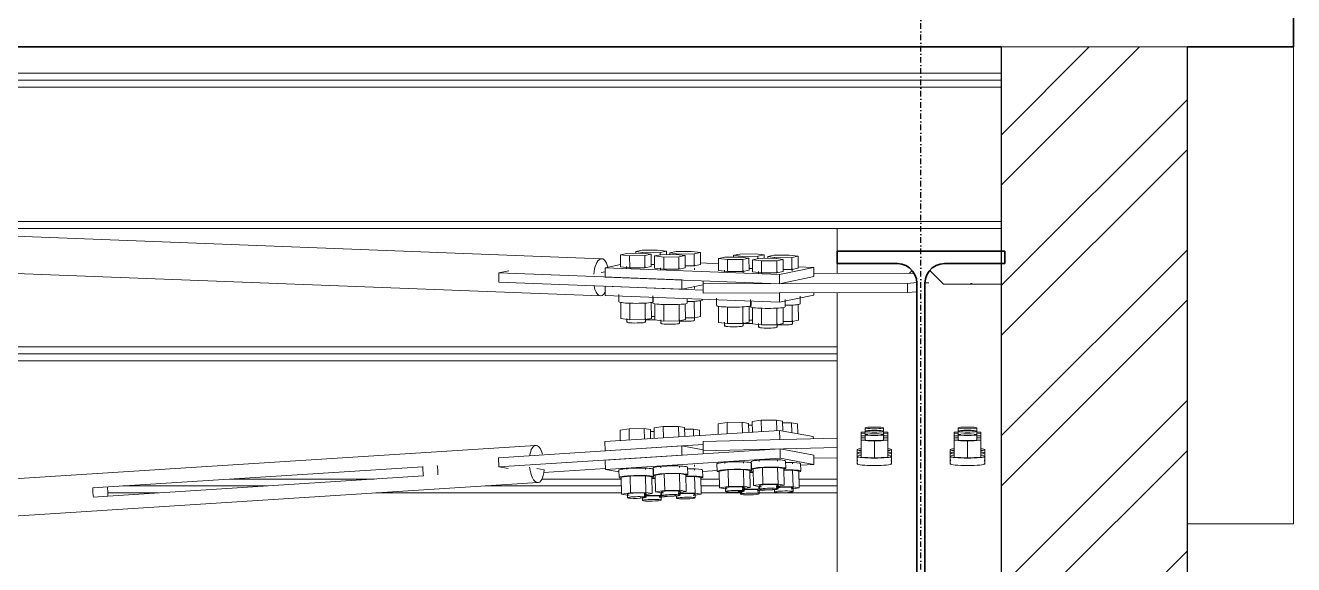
# Model space of a CAD drawing. Header units: millimetres. Extents: x 180139 to 245212, y -4005 to 9345.
# Drawn here: x 238480 to 239841, y 4991 to 5571 of the extents above; entities that cross this region are included whole.
import ezdxf

# ---------------------------------------------------------------- set-up
doc = ezdxf.new("R2010")
doc.units = ezdxf.units.MM
doc.linetypes.add('1_Čerchovaná 6_0mm', pattern=[12, 6, -3, 0, -3])
for name, color, linetype, lineweight in [('A-ROOF', 7, 'Continuous', 9), ('A-ROOF-1', 7, 'Continuous', 35), ('A-WALL', 7, 'Continuous', 9), ('A-WALL-1', 7, 'Continuous', 25), ('S-BEAM', 7, 'Continuous', 9), ('S-BEAM-1', 7, 'Continuous', 35), ('S-FSTN', 7, 'Continuous', 9)]:
    doc.layers.add(name, color=color, linetype=linetype, lineweight=lineweight)
doc.layers.add('A-WALL-PATT-2', color=9, linetype='Continuous', lineweight=9, true_color=0x808080)
doc.layers.add('S-GRID-1', color=9, linetype='1_Čerchovaná 6_0mm', lineweight=25, true_color=0x808080)

# ---------------------------------------------------------------- blocks, each defined once
blk = doc.blocks.new('IPE - 388049-B')
at = {"layer": 'S-BEAM'}
for p, q in [((-125790.4, 5352.3), (-125790.4, 5328.1)), ((-125790.4, 5283.2), (-125790.4, 4940))]:
    blk.add_line(p, q, dxfattribs=at)
at = {"layer": 'S-BEAM-1'}
for p, q in [((-125610.4, 5328.1), (-125790.4, 5328.1)), ((-125790.4, 5328.1), (-125790.4, 5314.6)), ((-125610.4, 5314.6), (-125610.4, 5328.1)), ((-125790.4, 5314.6), (-125725.7, 5314.6)), ((-125675.1, 5314.6), (-125610.4, 5314.6)), ((-125704.7, 5293.5), (-125704.7, 4961.1)), ((-125696.1, 4961.1), (-125696.1, 5293.5)), ((-125725.7, 4940), (-125790.4, 4940)), ((-125790.4, 4940), (-125790.4, 4926.5)), ((-125610.4, 4940), (-125675.1, 4940)), ((-125610.4, 4926.5), (-125610.4, 4940)), ((-125790.4, 4926.5), (-125610.4, 4926.5))]:
    blk.add_line(p, q, dxfattribs=at)
at = {"layer": 'S-BEAM-1', "flags": 128}
for points in [[(-125725.7, 5314.6), (-125721, 5314), (-125716.6, 5312.5), (-125712.6, 5310), (-125709.3, 5306.6), (-125706.8, 5302.6), (-125705.2, 5298.2), (-125704.7, 5293.5)], [(-125696.1, 5293.5), (-125695.6, 5298.2), (-125694, 5302.6), (-125691.5, 5306.6), (-125688.2, 5310), (-125684.2, 5312.5), (-125679.8, 5314), (-125675.1, 5314.6)], [(-125704.7, 4961.1), (-125705.2, 4956.4), (-125706.8, 4951.9), (-125709.3, 4947.9), (-125712.6, 4944.6), (-125716.6, 4942.1), (-125721, 4940.5), (-125725.7, 4940)], [(-125675.1, 4940), (-125679.8, 4940.5), (-125684.2, 4942.1), (-125688.2, 4944.6), (-125691.5, 4947.9), (-125694, 4951.9), (-125695.6, 4956.4), (-125696.1, 4961.1)]]:
    blk.add_lwpolyline(points, dxfattribs=at)
blk = doc.blocks.new('Hřebenový styčník s náběhem - 388063-B')
at = {"layer": 'S-FSTN'}
for p, q in [((-125790.4, 5314.6), (-125790.4, 5304.1)), ((-125713.1, 5304), (-125709.8, 5307.2)), ((-125676.1, 5292.4), (-125690.9, 5307.2)), ((-125676.1, 5292.4), (-125614.4, 5292.4)), ((-125647.2, 5293.3), (-125645.5, 5293.3))]:
    blk.add_line(p, q, dxfattribs=at)
blk = doc.blocks.new('Dvojitý úhelník _ šikmo - 388408-B')
at = {"layer": 'S-FSTN'}
for p, q in [((-125760.1, 5133.6), (-125764.7, 5133.4)), ((-125764.7, 5133.4), (-125764.7, 5131.9)), ((-125760.4, 5138.1), (-125760.4, 5132.6)), ((-125760.4, 5134.5), (-125760.4, 5129)), ((-125740.4, 5132.6), (-125740.4, 5138.1)), ((-125740.4, 5129), (-125740.4, 5134.5)), ((-125736.1, 5133.4), (-125740, 5133.6)), ((-125736.1, 5131.9), (-125736.1, 5133.4)), ((-125660.1, 5133.6), (-125664.7, 5133.4)), ((-125664.7, 5133.4), (-125664.7, 5131.9)), ((-125660.4, 5138.1), (-125660.4, 5132.6)), ((-125660.4, 5134.5), (-125660.4, 5129)), ((-125636.1, 5133.4), (-125640.7, 5133.6)), ((-125640.4, 5132.6), (-125640.4, 5138.1)), ((-125640.4, 5129), (-125640.4, 5134.5)), ((-125636.1, 5131.9), (-125636.1, 5133.4)), ((-125764.7, 5131.9), (-125760.1, 5131.6)), ((-125764.7, 5129.7), (-125764.7, 5131.9)), ((-125760.1, 5130), (-125764.7, 5129.7)), ((-125764.7, 5129.7), (-125764.7, 5128.2)), ((-125764.7, 5128.2), (-125760.1, 5128)), ((-125764.7, 5126.1), (-125764.7, 5128.2)), ((-125760.1, 5126.3), (-125764.7, 5126.1)), ((-125764.7, 5126.1), (-125764.7, 5124.6)), ((-125764.7, 5124.6), (-125750.4, 5123.8)), ((-125764.7, 5106.6), (-125764.7, 5124.6)), ((-125760.4, 5130.8), (-125760.4, 5125.3)), ((-125750.4, 5123.8), (-125736.1, 5124.6)), ((-125750.4, 5105.9), (-125750.4, 5123.8)), ((-125740.4, 5125.3), (-125740.4, 5130.8)), ((-125740, 5131.7), (-125736.1, 5131.9)), ((-125736.1, 5129.7), (-125740, 5129.9)), ((-125740, 5128), (-125736.1, 5128.2)), ((-125736.1, 5126.1), (-125740, 5126.3)), ((-125736.1, 5129.7), (-125736.1, 5131.9)), ((-125736.1, 5128.2), (-125736.1, 5129.7)), ((-125736.1, 5126.1), (-125736.1, 5128.2)), ((-125736.1, 5124.6), (-125736.1, 5126.1)), ((-125736.1, 5106.6), (-125736.1, 5124.6)), ((-125664.7, 5131.9), (-125660.1, 5131.6)), ((-125664.7, 5129.7), (-125664.7, 5131.9)), ((-125660.1, 5130), (-125664.7, 5129.7)), ((-125664.7, 5129.7), (-125664.7, 5128.2)), ((-125664.7, 5128.2), (-125660.1, 5128)), ((-125664.7, 5126.1), (-125664.7, 5128.2)), ((-125660.1, 5126.3), (-125664.7, 5126.1)), ((-125664.7, 5126.1), (-125664.7, 5124.6)), ((-125664.7, 5124.6), (-125650.4, 5123.8)), ((-125664.7, 5106.6), (-125664.7, 5124.6)), ((-125660.4, 5130.8), (-125660.4, 5125.3)), ((-125650.4, 5123.8), (-125636.1, 5124.6)), ((-125650.4, 5105.9), (-125650.4, 5123.8)), ((-125640.7, 5131.6), (-125636.1, 5131.9)), ((-125636.1, 5129.7), (-125640.7, 5130)), ((-125640.7, 5128), (-125636.1, 5128.2)), ((-125636.1, 5126.1), (-125640.7, 5126.3)), ((-125640.4, 5125.3), (-125640.4, 5130.8)), ((-125636.1, 5129.7), (-125636.1, 5131.9)), ((-125636.1, 5128.2), (-125636.1, 5129.7)), ((-125636.1, 5126.1), (-125636.1, 5128.2)), ((-125636.1, 5124.6), (-125636.1, 5126.1)), ((-125636.1, 5106.6), (-125636.1, 5124.6)), ((-125768.9, 5114.7), (-125768.9, 5106.7)), ((-125768.9, 5111.1), (-125768.9, 5103.1)), ((-125768.9, 5107.4), (-125768.9, 5099.4)), ((-125750.4, 5105.9), (-125764.7, 5106.6)), ((-125736.1, 5106.6), (-125750.4, 5105.9)), ((-125731.9, 5106.7), (-125731.9, 5114.7)), ((-125731.9, 5103.1), (-125731.9, 5111.1)), ((-125731.9, 5099.4), (-125731.9, 5107.4)), ((-125668.9, 5114.7), (-125668.9, 5106.7)), ((-125668.9, 5111.1), (-125668.9, 5103.1)), ((-125668.9, 5107.4), (-125668.9, 5099.4)), ((-125650.4, 5105.9), (-125664.7, 5106.6)), ((-125636.1, 5106.6), (-125650.4, 5105.9)), ((-125631.9, 5106.7), (-125631.9, 5114.7)), ((-125631.9, 5103.1), (-125631.9, 5111.1)), ((-125631.9, 5099.4), (-125631.9, 5107.4))]:
    blk.add_line(p, q, dxfattribs=at)
for centre, major_axis, start_param, end_param in [((-125750.4, 5138.1), (10, 0), 0, 3.141593), ((-125750.4, 5138.1), (-10, 0), 0, 3.141593), ((-125750.4, 5134.5), (10, 0), 0, 3.141593), ((-125750.4, 5134.5), (-10, 0), 0, 3.141593), ((-125750.4, 5132.6), (-10, 0), 6.021386, 6.283185), ((-125750.4, 5132.6), (10, 0), 3.141593, 3.403392), ((-125750.4, 5132.6), (10, 0), 0, 0.261799), ((-125750.4, 5132.6), (10, 0), 6.021386, 6.283185), ((-125650.4, 5138.1), (10, 0), 0, 3.141593), ((-125650.4, 5138.1), (10, 0), 3.141593, 6.283185), ((-125650.4, 5134.5), (10, 0), 0, 3.141593), ((-125650.4, 5134.5), (-10, 0), 0, 3.141593), ((-125650.4, 5132.6), (10, 0), 2.879793, 3.141593), ((-125650.4, 5132.6), (10, 0), 3.141593, 3.403392), ((-125650.4, 5132.6), (10, 0), 0, 0.261799), ((-125650.4, 5132.6), (10, 0), 6.021386, 6.283185), ((-125750.4, 5130.8), (10, 0), 0, 3.141593), ((-125750.4, 5130.8), (10, 0), 3.141593, 6.283185), ((-125750.4, 5129), (-10, 0), 6.021386, 6.283185), ((-125750.4, 5129), (10, 0), 3.141593, 3.403392), ((-125750.4, 5125.3), (10, 0), 2.879793, 3.141593), ((-125750.4, 5125.3), (10, 0), 3.141593, 6.283185), ((-125750.4, 5129), (10, 0), 0, 0.261799), ((-125750.4, 5129), (10, 0), 6.021386, 6.283185), ((-125750.4, 5125.3), (10, 0), 0, 0.261799), ((-125650.4, 5130.8), (-10, 0), 3.141593, 6.283185), ((-125650.4, 5130.8), (10, 0), 3.141593, 6.283185), ((-125650.4, 5129), (-10, 0), 6.021386, 6.283185), ((-125650.4, 5129), (10, 0), 3.141593, 3.403392), ((-125650.4, 5125.3), (10, 0), 2.879793, 3.141593), ((-125650.4, 5125.3), (10, 0), 3.141593, 6.283185), ((-125650.4, 5129), (10, 0), 0, 0.261799), ((-125650.4, 5129), (10, 0), 6.021386, 6.283185), ((-125650.4, 5125.3), (10, 0), 0, 0.261799), ((-125750.4, 5114.7), (18.5, 0), 2.463759, 3.141593), ((-125750.4, 5114.7), (18.5, 0), 3.141593, 3.819426), ((-125750.4, 5111.1), (18.5, 0), 2.463759, 3.141593), ((-125750.4, 5111.1), (18.5, 0), 3.141593, 3.819426), ((-125750.4, 5107.4), (18.5, 0), 2.463759, 3.141593), ((-125750.4, 5107.4), (18.5, 0), 3.141593, 6.283185), ((-125750.4, 5106.7), (-18.5, 0), 6.021386, 6.283185), ((-125750.4, 5106.7), (18.5, 0), 3.141593, 3.403392), ((-125750.4, 5114.7), (18.5, 0), 0, 0.677834), ((-125750.4, 5114.7), (18.5, 0), 5.605352, 6.283185), ((-125750.4, 5111.1), (18.5, 0), 0, 0.677834), ((-125750.4, 5111.1), (18.5, 0), 5.605352, 6.283185), ((-125750.4, 5107.4), (-18.5, 0), 3.141593, 3.819426), ((-125750.4, 5106.7), (18.5, 0), 0, 0.261799), ((-125750.4, 5106.7), (18.5, 0), 6.021386, 6.283185), ((-125650.4, 5114.7), (18.5, 0), 2.463759, 3.141593), ((-125650.4, 5114.7), (18.5, 0), 3.141593, 3.819426), ((-125650.4, 5111.1), (18.5, 0), 2.463759, 3.141593), ((-125650.4, 5111.1), (-18.5, 0), 0, 0.677834), ((-125650.4, 5107.4), (18.5, 0), 2.463759, 3.141593), ((-125650.4, 5107.4), (18.5, 0), 3.141593, 6.283185), ((-125650.4, 5106.7), (18.5, 0), 2.879793, 3.141593), ((-125650.4, 5106.7), (18.5, 0), 3.141593, 3.403392), ((-125650.4, 5114.7), (18.5, 0), 0, 0.677834), ((-125650.4, 5114.7), (18.5, 0), 5.605352, 6.283185), ((-125650.4, 5111.1), (18.5, 0), 0, 0.677834), ((-125650.4, 5111.1), (18.5, 0), 5.605352, 6.283185), ((-125650.4, 5107.4), (18.5, 0), 0, 0.677834), ((-125650.4, 5106.7), (18.5, 0), 0, 0.261799), ((-125650.4, 5106.7), (18.5, 0), 6.021386, 6.283185), ((-125750.4, 5103.1), (18.5, 0), 2.879793, 3.141593), ((-125750.4, 5103.1), (18.5, 0), 3.141593, 3.403392), ((-125750.4, 5099.4), (18.5, 0), 2.879793, 3.141593), ((-125750.4, 5099.4), (18.5, 0), 3.141593, 6.283185), ((-125750.4, 5103.1), (18.5, 0), 0, 0.261799), ((-125750.4, 5103.1), (18.5, 0), 6.021386, 6.283185), ((-125750.4, 5099.4), (18.5, 0), 0, 0.261799), ((-125650.4, 5103.1), (18.5, 0), 2.879793, 3.141593), ((-125650.4, 5103.1), (18.5, 0), 3.141593, 3.403392), ((-125650.4, 5099.4), (-18.5, 0), 6.021386, 6.283185), ((-125650.4, 5099.4), (18.5, 0), 3.141593, 6.283185), ((-125650.4, 5103.1), (18.5, 0), 0, 0.261799), ((-125650.4, 5103.1), (18.5, 0), 6.021386, 6.283185), ((-125650.4, 5099.4), (18.5, 0), 0, 0.261799)]:
    blk.add_ellipse(centre, major_axis=major_axis, ratio=0.091311, start_param=start_param, end_param=end_param, dxfattribs=at)
blk = doc.blocks.new('IPE - IPE160-854151-B')
at = {"layer": 'S-BEAM'}
for p, q in [((-153179.2, 5519.2), (-125614.4, 5519.2)), ((-153179.2, 5511.7), (-125614.4, 5511.7)), ((-153179.2, 5504.3), (-125614.4, 5504.3)), ((-131702.9, 5359.7), (-125614.4, 5359.7)), ((-131702.9, 5352.3), (-125614.4, 5352.3))]:
    blk.add_line(p, q, dxfattribs=at)
blk = doc.blocks.new('IPE - IPE160-854587-B')
at = {"layer": 'S-BEAM'}
for p, q in [((-125790.4, 5217.8), (-131702.9, 5217.8)), ((-131574.8, 5225.2), (-125790.4, 5225.2)), ((-125790.4, 5210.3), (-131702.9, 5210.3))]:
    blk.add_line(p, q, dxfattribs=at)
blk = doc.blocks.new('IPE - IPE160-854613-B')
at = {"layer": 'S-BEAM'}
for p, q in [((-126442.2, 5083.1), (-126287.3, 5083.1)), ((-126107.3, 5083.1), (-126022.2, 5083.1)), ((-125936.7, 5083.1), (-125916.8, 5083.1)), ((-125831.3, 5083.1), (-125790.4, 5083.1)), ((-126519.1, 5068.3), (-126573.1, 5068.3)), ((-126402, 5075.8), (-126557.1, 5075.8)), ((-126021.8, 5068.3), (-126285.4, 5068.3)), ((-126022, 5075.8), (-126168.3, 5075.8)), ((-125916.6, 5075.8), (-125936.5, 5075.8)), ((-125892.1, 5068.3), (-125936.3, 5068.3)), ((-125790.4, 5068.3), (-125876.2, 5068.3)), ((-125790.4, 5075.8), (-125831.1, 5075.8))]:
    blk.add_line(p, q, dxfattribs=at)
blk = doc.blocks.new('Kruhové tyče - 856244-B')
at = {"layer": 'S-BEAM'}
for p, q in [((-127934, 5352.3), (-126044.5, 5279.9)), ((-126043, 5319.9), (-126889.3, 5352.3)), ((-126039.3, 5305.8), (-126043.6, 5304.9))]:
    blk.add_line(p, q, dxfattribs=at)
for start_param, end_param in [(5.295893, 7.701661), (2.091658, 3.827523)]:
    blk.add_ellipse((-126043.7, 5299.9), major_axis=(0.8, 20), ratio=0.406653, start_param=start_param, end_param=end_param, dxfattribs=at)
blk = doc.blocks.new('Kruhové tyče - 856251-B')
at = {"layer": 'S-BEAM'}
for p, q in [((-126114, 5119.2), (-131450.5, 4777.3)), ((-126234.9, 5096.4), (-126589.2, 5073.7)), ((-126112.6, 5094.3), (-126104.8, 5092.9)), ((-131447.9, 4737.4), (-126111.5, 5079.3)), ((-126234.3, 5086.5), (-126573.1, 5064.8)), ((-126588.5, 5063.7), (-126573.1, 5064.8))]:
    blk.add_line(p, q, dxfattribs=at)
for centre, start_param, end_param in [((-126112.7, 5099.3), 5.235525, 7.332768), ((-126226.9, 5092), 1.320028, 1.54524), ((-126226.9, 5092), 1.54524, 1.825388), ((-126226.9, 5092), 4.686832, 4.966397), ((-126226.9, 5092), 4.474472, 4.686832), ((-126112.7, 5099.3), 1.723516, 4.359748), ((-126581.2, 5069.3), 1.320422, 1.54524), ((-126581.2, 5069.3), 1.54524, 1.825783), ((-126581.2, 5069.3), 4.686832, 4.966267), ((-126581.2, 5069.3), 4.462015, 4.686832)]:
    blk.add_ellipse(centre, major_axis=(-1.3, 20), ratio=0.398983, start_param=start_param, end_param=end_param, dxfattribs=at)
blk = doc.blocks.new('Kruhové tyče - 856252-B')
at = {"layer": 'S-BEAM'}
for p, q in [((-127934, 5352.3), (-126044.5, 5279.9)), ((-126043, 5319.9), (-126889.3, 5352.3))]:
    blk.add_line(p, q, dxfattribs=at)
blk.add_ellipse((-126043.7, 5299.9), major_axis=(0.8, 20), ratio=0.406653, start_param=5.724487, end_param=6.283185, dxfattribs=at)
blk = doc.blocks.new('Připojení trubek s příložkami - 856306-B')
at = {"layer": 'S-FSTN'}
for p, q in [((-125881.6, 5144.8), (-125871.9, 5146.3)), ((-125871.9, 5146.3), (-125855.5, 5146.5)), ((-125871.9, 5146.3), (-125871.6, 5134.2)), ((-125855.5, 5146.5), (-125848.9, 5145.3)), ((-125855.5, 5146.5), (-125855.2, 5135.2)), ((-126039.7, 5123.4), (-125852.1, 5135.4)), ((-126023.4, 5135.7), (-126013.7, 5137.2)), ((-126023.4, 5135.7), (-126023.2, 5124.5)), ((-126013.7, 5137.2), (-125997.3, 5137.4)), ((-126013.7, 5137.2), (-126013.4, 5125.1)), ((-125997.3, 5137.4), (-125990.7, 5136.2)), ((-125997.3, 5137.4), (-125997.1, 5126.1)), ((-125990.7, 5136.2), (-125990.5, 5126.6)), ((-125990.6, 5134.3), (-125986.7, 5134.4)), ((-125986.8, 5138.1), (-125977.1, 5139.5)), ((-125986.8, 5138.1), (-125986.6, 5126.8)), ((-125977.1, 5139.5), (-125960.7, 5139.7)), ((-125977.1, 5139.5), (-125976.8, 5127.4)), ((-125960.7, 5139.7), (-125954.1, 5138.5)), ((-125960.7, 5139.7), (-125960.4, 5128.5)), ((-125954.1, 5138.5), (-125953.9, 5128.9)), ((-125954, 5136.7), (-125944.6, 5136.8)), ((-125944.6, 5136.8), (-125938, 5135.6)), ((-125944.6, 5136.8), (-125944.4, 5129.5)), ((-125938, 5135.6), (-125937.9, 5129.9)), ((-125918.2, 5142.5), (-125908.5, 5143.9)), ((-125918.2, 5142.5), (-125917.9, 5131.2)), ((-125908.5, 5143.9), (-125892.1, 5144.1)), ((-125908.5, 5143.9), (-125908.2, 5131.8)), ((-125892.1, 5144.1), (-125885.5, 5142.9)), ((-125892.1, 5144.1), (-125891.8, 5132.9)), ((-125885.5, 5142.9), (-125885.2, 5133.3)), ((-125885.4, 5141.1), (-125881.5, 5141.1)), ((-125881.6, 5144.8), (-125881.3, 5133.5)), ((-125852.1, 5135.4), (-125815.9, 5128.8)), ((-125852.1, 5135.4), (-125851.9, 5125.5)), ((-125848.9, 5145.3), (-125848.6, 5134.8)), ((-125848.8, 5143.4), (-125839.4, 5143.5)), ((-125839.4, 5143.5), (-125832.8, 5142.3)), ((-125839.4, 5143.5), (-125839.1, 5133)), ((-125832.8, 5142.3), (-125832.5, 5131.8)), ((-126153.8, 5106.1), (-125957.1, 5118.7)), ((-126039.7, 5123.4), (-126039.5, 5113.4)), ((-125934.1, 5120.2), (-126039.5, 5113.4)), ((-125957.1, 5118.7), (-125934, 5114.5)), ((-125957.1, 5118.7), (-125956.9, 5108.8)), ((-125934.2, 5123.5), (-125790.4, 5126.9)), ((-125934.2, 5120.2), (-125934.2, 5123.5)), ((-125934.2, 5123.5), (-125934, 5113.5)), ((-125934.2, 5120.2), (-125934, 5110.2)), ((-125815.9, 5128.8), (-125815.8, 5126.3)), ((-126153.8, 5106.1), (-126153.6, 5096.2)), ((-125956.9, 5108.8), (-126153.6, 5096.2)), ((-126039.2, 5103.5), (-125851.6, 5115.5)), ((-125851.4, 5105.6), (-126039, 5093.5)), ((-125790.4, 5117), (-125934, 5113.5)), ((-125934, 5113.5), (-125934, 5110.2)), ((-125851.6, 5115.5), (-125815.4, 5108.9)), ((-125851.6, 5115.5), (-125851.4, 5105.6)), ((-125815.2, 5098.9), (-125851.4, 5105.6)), ((-125815.4, 5108.9), (-125815.2, 5098.9)), ((-125815.3, 5105.5), (-125790.4, 5106.1)), ((-126153.6, 5096.2), (-126143.3, 5094.3)), ((-126105.5, 5090.3), (-126039, 5094.5)), ((-126039.2, 5103.5), (-126039, 5093.5)), ((-126039, 5093.5), (-126024.4, 5090.8)), ((-126024.5, 5092.7), (-126024.3, 5084.7)), ((-126016, 5093.3), (-126016, 5092.9)), ((-125996, 5093.4), (-125996.1, 5094.8)), ((-125987.9, 5095), (-125987.7, 5087.1)), ((-125987.3, 5085.6), (-125987.5, 5093.6)), ((-125979.5, 5097.3), (-125979.4, 5095.3)), ((-125959.4, 5095.7), (-125959.5, 5097.2)), ((-125950.7, 5088), (-125950.9, 5095.9)), ((-125943.4, 5096.6), (-125943.5, 5098.3)), ((-125943.3, 5092.8), (-125943.3, 5093.3)), ((-125935, 5091.2), (-125918.9, 5092.2)), ((-125934.6, 5085), (-125934.8, 5093)), ((-125919.3, 5099.4), (-125919.1, 5091.5)), ((-125917, 5091.7), (-125907.2, 5093.1)), ((-125917, 5091.7), (-125916.6, 5073.8)), ((-125916.4, 5092.4), (-125913.1, 5092.6)), ((-125910.8, 5101.7), (-125910.8, 5099.7)), ((-125907.2, 5093.1), (-125890.9, 5093.4)), ((-125907.2, 5093.1), (-125906.8, 5075.2)), ((-125890.9, 5093.4), (-125884.2, 5092.2)), ((-125890.9, 5093.4), (-125890.4, 5075.5)), ((-125890.8, 5100.1), (-125890.8, 5101.6)), ((-125884.2, 5092.2), (-125883.8, 5074.2)), ((-125882.7, 5101.8), (-125882.5, 5093.8)), ((-125882.1, 5092.4), (-125882.3, 5100.3)), ((-125880.4, 5094), (-125870.6, 5095.5)), ((-125880.4, 5094), (-125880, 5076.1)), ((-125874.2, 5104.1), (-125874.2, 5102)), ((-125870.6, 5095.5), (-125854.2, 5095.7)), ((-125870.6, 5095.5), (-125870.2, 5077.6)), ((-125854.2, 5102.5), (-125854.2, 5103.9)), ((-125854.2, 5095.7), (-125847.6, 5094.5)), ((-125854.2, 5095.7), (-125853.8, 5077.8)), ((-125847.6, 5094.5), (-125847.2, 5076.6)), ((-125847.6, 5092.6), (-125838.1, 5092.8)), ((-125845.5, 5094.7), (-125845.7, 5102.7)), ((-125838.1, 5099.5), (-125838.1, 5101)), ((-125838.1, 5092.8), (-125831.5, 5091.5)), ((-125838.1, 5092.8), (-125837.7, 5074.8)), ((-125831.5, 5091.5), (-125831.1, 5073.6)), ((-125829.8, 5098), (-125815.2, 5098.9)), ((-125829.4, 5091.8), (-125829.6, 5099.7)), ((-126022.2, 5085), (-126012.5, 5086.4)), ((-126022.2, 5085), (-126021.8, 5067)), ((-126012.5, 5086.4), (-125996.1, 5086.6)), ((-126012.5, 5086.4), (-126012.1, 5068.5)), ((-125996.1, 5086.6), (-125989.4, 5085.4)), ((-125996.1, 5086.6), (-125995.7, 5068.7)), ((-125989.4, 5085.4), (-125989, 5067.5)), ((-125989.4, 5083.5), (-125985.5, 5083.6)), ((-125985.6, 5087.3), (-125975.9, 5088.8)), ((-125985.6, 5087.3), (-125985.2, 5069.6)), ((-125975.9, 5088.8), (-125959.5, 5089)), ((-125975.9, 5088.8), (-125975.4, 5070.8)), ((-125959.5, 5089), (-125952.8, 5087.8)), ((-125959.5, 5089), (-125959.1, 5071.1)), ((-125952.8, 5087.8), (-125952.4, 5069.8)), ((-125952.8, 5085.9), (-125943.4, 5086)), ((-125943.4, 5086), (-125936.7, 5084.8)), ((-125943.4, 5086), (-125942.9, 5068.1)), ((-125936.7, 5084.8), (-125936.3, 5066.9)), ((-125884.2, 5090.3), (-125880.3, 5090.3)), ((-125853.8, 5077.8), (-125870.2, 5077.6)), ((-125847.2, 5076.6), (-125853.8, 5077.8)), ((-126012.1, 5068.5), (-126021.8, 5067)), ((-126021.8, 5067), (-126015.2, 5065.8)), ((-126015.4, 5067), (-126015.3, 5063)), ((-126015.2, 5065.8), (-126013.4, 5065.8)), ((-125995.7, 5068.7), (-126012.1, 5068.5)), ((-125997.6, 5066.2), (-125989, 5067.5)), ((-125995.9, 5065.5), (-125997.5, 5065.3)), ((-125979.6, 5065.8), (-125995.9, 5065.5)), ((-125989, 5067.5), (-125995.7, 5068.7)), ((-125995.3, 5063.5), (-125995.4, 5067.5)), ((-125975.4, 5070.8), (-125985.2, 5069.4)), ((-125985.2, 5069.4), (-125978.6, 5068.2)), ((-125981.5, 5063.3), (-125972.9, 5064.5)), ((-125979.6, 5068.4), (-125979.6, 5065.8)), ((-125978.4, 5065.5), (-125979.6, 5065.8)), ((-125979.2, 5060.6), (-125979.3, 5064.5)), ((-125978.8, 5069.4), (-125978.7, 5065.4)), ((-125978.6, 5068.2), (-125976.8, 5068.2)), ((-125959.1, 5071.1), (-125975.4, 5070.8)), ((-125972.9, 5064.5), (-125974.1, 5064.8)), ((-125965, 5065.7), (-125962.5, 5065.2)), ((-125962.7, 5065.5), (-125962.6, 5062.4)), ((-125962.5, 5065.2), (-125960.7, 5065.2)), ((-125961, 5068.6), (-125952.4, 5069.8)), ((-125959.3, 5067.9), (-125960.9, 5067.6)), ((-125942.9, 5068.1), (-125959.3, 5067.9)), ((-125952.4, 5069.8), (-125959.1, 5071.1)), ((-125958.7, 5065.9), (-125958.8, 5069.9)), ((-125944.9, 5065.6), (-125936.3, 5066.9)), ((-125936.3, 5066.9), (-125942.9, 5068.1)), ((-125942.6, 5062.9), (-125942.7, 5066.9)), ((-125906.8, 5075.2), (-125916.6, 5073.8)), ((-125916.6, 5073.8), (-125909.9, 5072.6)), ((-125910.2, 5073.8), (-125910.1, 5069.8)), ((-125909.9, 5072.6), (-125908.2, 5072.6)), ((-125890.4, 5075.5), (-125906.8, 5075.2)), ((-125896.4, 5070.1), (-125893.8, 5069.6)), ((-125894, 5069.6), (-125894, 5066.8)), ((-125893.8, 5069.6), (-125892.1, 5069.6)), ((-125892.3, 5073), (-125883.8, 5074.2)), ((-125890.7, 5072.3), (-125892.3, 5072)), ((-125874.3, 5072.5), (-125890.7, 5072.3)), ((-125883.8, 5074.2), (-125890.4, 5075.5)), ((-125890.1, 5070.3), (-125890.2, 5074.2)), ((-125870.2, 5077.6), (-125880, 5076.1)), ((-125880, 5076.1), (-125873.3, 5074.9)), ((-125876.2, 5070), (-125867.7, 5071.3)), ((-125874.4, 5075.1), (-125874.3, 5072.5)), ((-125873.2, 5072.3), (-125874.3, 5072.5)), ((-125874, 5067.3), (-125874.1, 5071.3)), ((-125873.6, 5076.1), (-125873.5, 5072.1)), ((-125873.3, 5074.9), (-125871.6, 5074.9)), ((-125867.7, 5071.3), (-125868.8, 5071.5)), ((-125859.8, 5072.4), (-125857.2, 5071.9)), ((-125857.4, 5072.2), (-125857.4, 5069.2)), ((-125857.2, 5071.9), (-125855.5, 5072)), ((-125855.7, 5075.3), (-125847.2, 5076.6)), ((-125854.1, 5074.6), (-125855.7, 5074.4)), ((-125837.7, 5074.8), (-125854.1, 5074.6)), ((-125853.5, 5072.6), (-125853.6, 5076.6)), ((-125839.6, 5072.4), (-125831.1, 5073.6)), ((-125831.1, 5073.6), (-125837.7, 5074.8)), ((-125837.4, 5069.7), (-125837.5, 5073.6)), ((-126001.6, 5063.3), (-125999.1, 5062.9)), ((-125999.3, 5063.1), (-125999.2, 5060.1)), ((-125999.1, 5062.9), (-125997.3, 5062.9))]:
    blk.add_line(p, q, dxfattribs=at)
for centre, major_axis, start_param, end_param in [((-126006, 5093.2), (18.5, 0.4), 2.782609, 3.141593), ((-126006, 5093.2), (18.5, 0.4), 0.412232, 2.768426), ((-126006, 5093.2), (18.5, 0.4), 0.155765, 0.412232), ((-125969.4, 5095.5), (18.5, 0.4), 0.412232, 3.141593), ((-125969.4, 5095.5), (18.5, 0.4), 0.150433, 0.412232), ((-125953.3, 5092.5), (18.5, 0.4), 0.412232, 1.447769), ((-125953.3, 5092.5), (18.5, 0.4), 0.150433, 0.412232), ((-125900.6, 5091.9), (18.5, 0.4), 0.412232, 3.553825), ((-125900.8, 5099.9), (18.5, 0.4), 0.412232, 3.141593), ((-125864, 5094.3), (18.5, 0.4), 0.412232, 3.553825), ((-125900.8, 5099.9), (18.5, 0.4), 0.155765, 0.412232), ((-125900.6, 5091.9), (18.5, 0.4), 5.910019, 6.695417), ((-125864.2, 5102.2), (18.5, 0.4), 0.412232, 3.141593), ((-125847.9, 5091.3), (18.5, 0.4), 0.412232, 1.550759), ((-125864.2, 5102.2), (18.5, 0.4), 0.150433, 0.412232), ((-125864, 5094.3), (18.5, 0.4), 5.910019, 6.695417), ((-125848.1, 5099.3), (18.5, 0.4), 0.412232, 1.447769), ((-125848.1, 5099.3), (18.5, 0.4), 0.150433, 0.412232), ((-125847.9, 5091.3), (18.5, 0.4), 5.910019, 6.695417), ((-126005.8, 5085.2), (18.5, 0.4), 0.412232, 3.553825), ((-125989.7, 5082.2), (18.5, 0.4), 1.338307, 1.550759), ((-126005.8, 5085.2), (18.5, 0.4), 5.910019, 6.695417), ((-125969.2, 5087.5), (18.5, 0.4), 0.412232, 3.553825), ((-125953.1, 5084.6), (18.5, 0.4), 0.412232, 1.550759), ((-125969.2, 5087.5), (18.5, 0.4), 5.910019, 6.695417), ((-125953.1, 5084.6), (18.5, 0.4), 5.910019, 6.695417), ((-125884.5, 5089), (18.5, 0.4), 1.338307, 1.550759), ((-126005.4, 5067.3), (10, 0.24), 0.412232, 3.553825), ((-126005.3, 5063.3), (10, 0.24), 0.412232, 3.553825), ((-125989.3, 5064.3), (10, 0.24), 0.412232, 2.506627), ((-126005.4, 5067.3), (10, 0.24), 5.64822, 6.695417), ((-125989.3, 5064.3), (10, 0.24), 5.64822, 6.695417), ((-125968.7, 5065.6), (10, 0.24), 0.412232, 3.553825), ((-125968.8, 5069.6), (10, 0.24), 0.412232, 3.553825), ((-125968.7, 5065.6), (10, 0.24), 3.553825, 5.054702), ((-125968.7, 5065.6), (10, 0.24), 5.124621, 6.695417), ((-125952.7, 5066.7), (10, 0.24), 0.412232, 2.506627), ((-125968.8, 5069.6), (10, 0.24), 5.64822, 6.695417), ((-125952.7, 5066.7), (10, 0.24), 5.64822, 6.695417), ((-125900.2, 5074), (10, 0.24), 0.412232, 3.553825), ((-125900.1, 5070), (10, 0.24), 0.412232, 3.553825), ((-125900.1, 5070), (10, 0.24), 3.553825, 5.55528), ((-125884, 5067.1), (10, 0.24), 0.412232, 3.553825), ((-125884, 5067.1), (10, 0.24), 3.553825, 6.695417), ((-125900.2, 5074), (10, 0.24), 5.64822, 6.695417), ((-125884.1, 5071), (10, 0.24), 0.412232, 2.506627), ((-125900.1, 5070), (10, 0.24), 5.64822, 6.695417), ((-125884.1, 5071), (10, 0.24), 5.64822, 6.695417), ((-125863.6, 5076.4), (10, 0.24), 0.412232, 3.553825), ((-125863.5, 5072.4), (10, 0.24), 0.412232, 3.553825), ((-125863.5, 5072.4), (10, 0.24), 3.553825, 6.695417), ((-125847.4, 5069.4), (10, 0.24), 0.412232, 3.553825), ((-125847.4, 5069.4), (10, 0.24), 3.553825, 6.695417), ((-125863.6, 5076.4), (10, 0.24), 5.64822, 6.695417), ((-125847.5, 5073.4), (10, 0.24), 0.412232, 2.506627), ((-125847.5, 5073.4), (10, 0.24), 5.64822, 6.695417), ((-126005.3, 5063.3), (10, 0.24), 3.553825, 6.695417), ((-125989.2, 5060.3), (10, 0.24), 0.412232, 3.553825), ((-125989.2, 5060.3), (10, 0.24), 3.553825, 6.695417), ((-125952.6, 5062.7), (10, 0.24), 0.412232, 3.553825), ((-125952.6, 5062.7), (10, 0.24), 3.553825, 6.695417)]:
    blk.add_ellipse(centre, major_axis=major_axis, ratio=0.091284, start_param=start_param, end_param=end_param, dxfattribs=at)
blk = doc.blocks.new('Připojení trubek s příložkami - 856316-B')
at = {"layer": 'S-FSTN'}
for p, q in [((-126024.7, 5279.7), (-126024.7, 5273.5)), ((-125919.7, 5275.7), (-125919.7, 5269.5)), ((-125829.9, 5271.6), (-125829.9, 5277.7)), ((-126016.2, 5254.7), (-126016.1, 5251.6)), ((-125943.3, 5253.7), (-125943.3, 5256.5)), ((-125996.1, 5251.7), (-125996.2, 5254.3)), ((-125979.6, 5253.3), (-125979.6, 5250.2)), ((-125959.6, 5250.3), (-125959.6, 5252.9)), ((-125911.2, 5250.6), (-125911.2, 5247.6)), ((-125891.2, 5247.7), (-125891.2, 5250.3)), ((-125874.7, 5249.2), (-125874.6, 5246.2)), ((-125854.6, 5246.3), (-125854.6, 5248.9)), ((-125838.3, 5249.6), (-125838.3, 5252.5))]:
    blk.add_line(p, q, dxfattribs=at)
for centre, major_axis, start_param, end_param in [((-125953.4, 5275.5), (18.5, 0), 6.124329, 6.386129), ((-125848.4, 5271.5), (18.5, 0), 6.124329, 6.386129), ((-126006.1, 5251.7), (10, 0.03), 2.720937, 3.768135), ((-126006.1, 5251.7), (10, 0.03), 5.86253, 6.647928), ((-125969.6, 5250.3), (10, 0.03), 2.720937, 3.768135), ((-125969.6, 5250.3), (10, 0.03), 5.86253, 6.647928), ((-125953.3, 5253.6), (10, 0.03), 5.86253, 6.647928), ((-125901.2, 5247.6), (10, 0.03), 2.720937, 3.768135), ((-125901.2, 5247.6), (10, 0.03), 5.86253, 6.647928), ((-125864.6, 5246.2), (10, 0.03), 2.720937, 3.768135), ((-125864.6, 5246.2), (10, 0.03), 5.86253, 6.647928), ((-125848.3, 5249.6), (10, 0.03), 5.86253, 6.647928)]:
    blk.add_ellipse(centre, major_axis=major_axis, ratio=0.09131, start_param=start_param, end_param=end_param, dxfattribs=at)
blk = doc.blocks.new('Připojení trubek s příložkami - 856366-B')
at = {"layer": 'S-FSTN'}
for p, q in [((-126016, 5325.6), (-126022.7, 5324.2)), ((-126022.7, 5324.2), (-126013.1, 5323)), ((-126022.7, 5324.2), (-126022.7, 5311.2)), ((-125999.6, 5325.7), (-126016, 5325.6)), ((-126013.1, 5323), (-125996.7, 5323.2)), ((-126013.1, 5323), (-126013, 5310)), ((-125999.7, 5328.9), (-126006.4, 5327.5)), ((-126006.4, 5327.5), (-125996.7, 5326.3)), ((-126006.4, 5327.5), (-126006.4, 5325.7)), ((-125983.3, 5329.1), (-125999.7, 5328.9)), ((-125989.9, 5324.6), (-125999.6, 5325.7)), ((-125996.7, 5326.3), (-125980.3, 5326.5)), ((-125996.7, 5323.2), (-125989.9, 5324.6)), ((-125996.7, 5323.2), (-125996.6, 5310.2)), ((-125989.9, 5324.6), (-125989.9, 5311.6)), ((-125979.5, 5324.2), (-125986.2, 5322.8)), ((-125986.2, 5322.8), (-125976.5, 5321.6)), ((-125986.2, 5322.8), (-125986.2, 5309.8)), ((-125973.6, 5327.9), (-125983.3, 5329.1)), ((-125980.3, 5326.5), (-125973.6, 5327.9)), ((-125980.3, 5326.5), (-125980.3, 5324)), ((-125963.1, 5324.3), (-125979.5, 5324.2)), ((-125973.6, 5327.9), (-125973.6, 5324.2)), ((-125963.1, 5327.5), (-125969.9, 5326.1)), ((-125969.9, 5326.1), (-125960.2, 5324.9)), ((-125969.9, 5326.1), (-125969.9, 5324.3)), ((-125946.8, 5327.7), (-125963.1, 5327.5)), ((-125953.4, 5323.2), (-125963.1, 5324.3)), ((-125960.2, 5324.9), (-125943.8, 5325.1)), ((-125960.1, 5321.8), (-125953.4, 5323.2)), ((-125953.4, 5323.2), (-125953.4, 5310.2)), ((-125937.1, 5326.5), (-125946.8, 5327.7)), ((-125943.8, 5325.1), (-125937.1, 5326.5)), ((-125943.8, 5325.1), (-125943.8, 5312.2)), ((-125937.1, 5326.5), (-125937.1, 5313.6)), ((-125901.4, 5323.5), (-125891.7, 5322.3)), ((-125901.4, 5323.5), (-125901.4, 5321.6)), ((-125894.7, 5324.9), (-125901, 5323.6)), ((-125878.3, 5325.1), (-125894.7, 5324.9)), ((-125868.8, 5323.9), (-125878.3, 5325.1)), ((-125875.4, 5322.5), (-125868.6, 5323.9)), ((-125868.6, 5323.9), (-125868.6, 5320.2)), ((-125858.2, 5323.5), (-125864.9, 5322.1)), ((-125841.8, 5323.7), (-125858.2, 5323.5)), ((-125832.1, 5322.5), (-125841.8, 5323.7)), ((-126022.7, 5313.6), (-126039.3, 5310.2)), ((-126039.3, 5310.2), (-125852.2, 5303)), ((-126039.3, 5310.2), (-126039.3, 5300.2)), ((-126013, 5310), (-126022.7, 5311.2)), ((-126016.3, 5311.4), (-126016.3, 5309.3)), ((-125996.6, 5310.2), (-126013, 5310)), ((-125989.9, 5311.6), (-125996.6, 5310.2)), ((-125996.3, 5310), (-125996.3, 5311.4)), ((-125986.2, 5313.5), (-125989.9, 5313.5)), ((-125976.5, 5308.6), (-125986.2, 5309.8)), ((-125979.8, 5310), (-125979.8, 5307.9)), ((-125976.5, 5321.6), (-125960.1, 5321.8)), ((-125976.5, 5321.6), (-125976.5, 5308.6)), ((-125960.1, 5321.8), (-125960.1, 5308.8)), ((-125953.4, 5310.2), (-125960.1, 5308.8)), ((-125959.8, 5308.6), (-125959.8, 5310)), ((-125943.8, 5312.2), (-125953.4, 5312.1)), ((-125937.1, 5313.6), (-125943.8, 5312.2)), ((-125943.4, 5312), (-125943.5, 5313.4)), ((-125943.4, 5307.9), (-125943.4, 5309.6)), ((-125917.7, 5314.5), (-125937.1, 5315.3)), ((-125911, 5321.5), (-125917.7, 5320.1)), ((-125917.7, 5320.1), (-125908.1, 5318.9)), ((-125917.7, 5320.1), (-125917.7, 5307.2)), ((-125894.6, 5321.7), (-125911, 5321.5)), ((-125908.1, 5318.9), (-125891.7, 5319.1)), ((-125908.1, 5318.9), (-125908, 5306)), ((-125885, 5320.5), (-125894.6, 5321.7)), ((-125891.7, 5322.3), (-125875.4, 5322.5)), ((-125891.7, 5319.1), (-125885, 5320.5)), ((-125891.7, 5319.1), (-125891.6, 5306.2)), ((-125885, 5320.5), (-125884.9, 5307.6)), ((-125881.2, 5309.5), (-125884.9, 5309.5)), ((-125874.5, 5320.1), (-125881.2, 5318.7)), ((-125881.2, 5318.7), (-125871.6, 5317.5)), ((-125881.2, 5318.7), (-125881.2, 5305.8)), ((-125875.4, 5322.5), (-125875.3, 5320)), ((-125858.1, 5320.3), (-125874.5, 5320.1)), ((-125871.6, 5317.5), (-125855.2, 5317.7)), ((-125871.6, 5317.5), (-125871.5, 5304.6)), ((-125864.9, 5322.1), (-125855.2, 5320.9)), ((-125864.9, 5322.1), (-125864.9, 5320.2)), ((-125848.4, 5319.1), (-125858.1, 5320.3)), ((-125855.2, 5320.9), (-125838.8, 5321.1)), ((-125855.2, 5317.7), (-125848.4, 5319.1)), ((-125855.2, 5317.7), (-125855.1, 5304.8)), ((-125852.2, 5303), (-125815.4, 5310.6)), ((-125848.4, 5319.1), (-125848.4, 5306.2)), ((-125838.8, 5321.1), (-125832.1, 5322.5)), ((-125838.8, 5321.1), (-125838.8, 5308.2)), ((-125832.1, 5309.6), (-125838.8, 5308.2)), ((-125838.5, 5306.8), (-125838.5, 5309.4)), ((-125832.1, 5322.5), (-125832.1, 5309.6)), ((-125815.4, 5310.6), (-125832.1, 5311.2)), ((-125815.4, 5310.6), (-125815.4, 5300.6)), ((-126142.9, 5306.8), (-126153.4, 5304.6)), ((-126153.4, 5304.6), (-125957.1, 5297.1)), ((-126153.4, 5304.6), (-126153.4, 5294.6)), ((-125852.2, 5293), (-126039.3, 5300.2)), ((-125960.1, 5308.8), (-125976.5, 5308.6)), ((-125957.1, 5297.1), (-125957.1, 5287.1)), ((-125934.3, 5296.2), (-125934.3, 5292.8)), ((-125908, 5306), (-125917.7, 5307.2)), ((-125911.3, 5307.4), (-125911.3, 5305.3)), ((-125891.6, 5306.2), (-125908, 5306)), ((-125884.9, 5307.6), (-125891.6, 5306.2)), ((-125891.3, 5305), (-125891.3, 5307.4)), ((-125871.5, 5304.6), (-125881.2, 5305.8)), ((-125874.8, 5306), (-125874.8, 5303.9)), ((-125855.1, 5304.8), (-125871.5, 5304.6)), ((-125848.4, 5306.2), (-125855.1, 5304.8)), ((-125854.8, 5304.6), (-125854.8, 5306)), ((-125852.2, 5303), (-125852.2, 5293)), ((-125815.4, 5300.6), (-125852.2, 5293)), ((-125838.8, 5308.2), (-125848.4, 5308.1)), ((-125707.8, 5304.3), (-125815.4, 5304)), ((-125957.1, 5287.1), (-126153.4, 5294.6)), ((-126039.3, 5290.3), (-125934.3, 5286.2)), ((-126039.3, 5290.3), (-126039.2, 5280.3)), ((-125934.3, 5291.8), (-125957.1, 5287.1)), ((-125943.4, 5288), (-125943.4, 5289.6)), ((-125934.3, 5292.8), (-125714.7, 5293.4)), ((-125934.3, 5292.8), (-125934.3, 5282.9)), ((-125852.7, 5283.1), (-125934.3, 5282.9)), ((-125714.7, 5283.4), (-125852.1, 5283.1)), ((-125852.1, 5283.1), (-125852.1, 5273.1)), ((-125815.4, 5283.2), (-125815.4, 5280.7)), ((-125714.7, 5293.4), (-125704.8, 5294.3)), ((-125714.7, 5293.4), (-125714.7, 5283.4)), ((-125704.7, 5284.4), (-125714.7, 5283.4)), ((-125696, 5293.9), (-125691.8, 5293.9)), ((-125852.1, 5273.1), (-126039.2, 5280.3)), ((-126024.7, 5281.5), (-126024.7, 5273.5)), ((-126022.6, 5272.8), (-126022.6, 5255.5)), ((-126012.9, 5272), (-126012.9, 5254.3)), ((-125996.5, 5272.2), (-125996.5, 5254.5)), ((-125989.8, 5272.9), (-125989.7, 5255.8)), ((-125988.2, 5280.1), (-125988.2, 5272.1)), ((-125987.7, 5273.6), (-125987.7, 5278.3)), ((-125986.1, 5271.4), (-125986.1, 5254.1)), ((-125976.4, 5270.6), (-125976.4, 5252.9)), ((-125960, 5270.8), (-125960, 5253.1)), ((-125953.3, 5271.5), (-125953.2, 5254.4)), ((-125951.2, 5272.2), (-125951.2, 5276.9)), ((-125943.7, 5274.1), (-125943.6, 5256.4)), ((-125936.9, 5274.8), (-125936.9, 5257.8)), ((-125919.7, 5277.5), (-125919.7, 5269.5)), ((-125917.6, 5268.8), (-125917.6, 5251.4)), ((-125884.8, 5268.8), (-125884.8, 5251.8)), ((-125883.2, 5276.1), (-125883.2, 5268.1)), ((-125882.7, 5269.6), (-125882.7, 5274.3)), ((-125815.4, 5280.7), (-125852.1, 5273.1)), ((-125846.2, 5268.2), (-125846.2, 5276.2)), ((-125838.7, 5270.1), (-125838.6, 5252.4)), ((-125832, 5270.8), (-125831.9, 5253.8)), ((-125829.9, 5271.6), (-125829.9, 5279.5)), ((-126012.9, 5254.3), (-126022.6, 5255.5)), ((-126016.2, 5255.6), (-126016.1, 5251.6)), ((-125989.7, 5255.8), (-125996.5, 5254.5)), ((-125996.1, 5251.7), (-125996.2, 5255.7)), ((-125986.1, 5257.8), (-125989.7, 5257.7)), ((-125943.6, 5256.4), (-125953.2, 5256.3)), ((-125936.9, 5257.8), (-125943.6, 5256.4)), ((-125943.3, 5253.7), (-125943.3, 5257.6)), ((-125907.9, 5268), (-125907.9, 5250.2)), ((-125891.5, 5268.1), (-125891.5, 5250.4)), ((-125881.1, 5267.4), (-125881.1, 5250)), ((-125871.4, 5266.6), (-125871.4, 5248.8)), ((-125855, 5266.7), (-125855, 5249)), ((-125848.3, 5267.4), (-125848.2, 5250.4)), ((-125996.5, 5254.5), (-126012.9, 5254.3)), ((-125976.4, 5252.9), (-125986.1, 5254.1)), ((-125979.6, 5254.2), (-125979.6, 5250.2)), ((-125960, 5253.1), (-125976.4, 5252.9)), ((-125953.2, 5254.4), (-125960, 5253.1)), ((-125959.6, 5250.3), (-125959.6, 5254.3)), ((-125907.9, 5250.2), (-125917.6, 5251.4)), ((-125911.2, 5251.6), (-125911.2, 5247.6)), ((-125891.5, 5250.4), (-125907.9, 5250.2)), ((-125884.8, 5251.8), (-125891.5, 5250.4)), ((-125891.2, 5247.7), (-125891.2, 5251.6)), ((-125881.1, 5253.7), (-125884.8, 5253.7)), ((-125871.4, 5248.8), (-125881.1, 5250)), ((-125874.7, 5250.2), (-125874.6, 5246.2)), ((-125855, 5249), (-125871.4, 5248.8)), ((-125848.2, 5250.4), (-125855, 5249)), ((-125854.6, 5246.3), (-125854.7, 5250.3)), ((-125838.6, 5252.4), (-125848.2, 5252.3)), ((-125831.9, 5253.8), (-125838.6, 5252.4)), ((-125838.3, 5249.6), (-125838.3, 5253.6))]:
    blk.add_line(p, q, dxfattribs=at)
for centre, major_axis, start_param, end_param in [((-126006.2, 5273.6), (18.5, 0), 3.244536, 5.86253), ((-126006.2, 5273.6), (18.5, 0), 5.86253, 6.124329), ((-125969.7, 5272.2), (18.5, 0), 3.244536, 4.021756), ((-125969.7, 5272.2), (18.5, 0), 4.029934, 5.86253), ((-125969.7, 5272.2), (18.5, 0), 5.86253, 6.386129), ((-125953.4, 5275.5), (18.5, 0), 4.817095, 5.86253), ((-125953.4, 5275.5), (18.5, 0), 5.86253, 6.386129), ((-125901.2, 5269.5), (18.5, 0), 3.244536, 5.86253), ((-125901.2, 5269.5), (18.5, 0), 5.86253, 6.124329), ((-125864.7, 5268.2), (18.5, 0), 5.86253, 6.386129), ((-125848.4, 5271.5), (18.5, 0), 4.817095, 5.86253), ((-125848.4, 5271.5), (18.5, 0), 5.86253, 6.386129), ((-125864.7, 5268.2), (18.5, 0), 3.244536, 5.86253), ((-126006.1, 5251.7), (10, 0.03), 2.720937, 5.86253), ((-126006.1, 5251.7), (10, 0.03), 5.86253, 6.647928), ((-125989.8, 5255), (10, 0.03), 4.029934, 5.077132), ((-125969.6, 5250.3), (10, 0.03), 2.720937, 5.86253), ((-125969.6, 5250.3), (10, 0.03), 5.86253, 6.647928), ((-125953.3, 5253.6), (10, 0.03), 4.029934, 5.86253), ((-125953.3, 5253.6), (10, 0.03), 5.86253, 6.647928), ((-125901.2, 5247.6), (10, 0.03), 2.720937, 5.86253), ((-125901.2, 5247.6), (10, 0.03), 5.86253, 6.647928), ((-125884.8, 5251), (10, 0.03), 4.029934, 5.077132), ((-125864.6, 5246.2), (10, 0.03), 2.720937, 5.86253), ((-125864.6, 5246.2), (10, 0.03), 5.86253, 6.647928), ((-125848.3, 5249.6), (10, 0.03), 4.029934, 5.86253), ((-125848.3, 5249.6), (10, 0.03), 5.86253, 6.647928)]:
    blk.add_ellipse(centre, major_axis=major_axis, ratio=0.09131, start_param=start_param, end_param=end_param, dxfattribs=at)

msp = doc.modelspace()

# ---------------------------------------------------------------- hatches: boundary and pattern name
at = {"layer": 'A-WALL-PATT-2'}
h = msp.add_hatch(dxfattribs=at)
h.set_pattern_fill('FP_10', color=256, angle=225, style=0, pattern_type=2)
h.set_pattern_definition([(45, (228525.39, 3664.97), (-80.8223, 80.8223), []), (45, (228579.27, 3664.97), (-80.8223, 80.8223), [])])
h.paths.add_polyline_path([(239526.9, 2750), (239726.9, 2750), (239726.9, 2846.6), (239723.4, 2846.6), (239723.4, 2853.6), (239726.9, 2853.6), (239726.9, 3846.6), (239723.4, 3846.6), (239723.4, 3853.6), (239726.9, 3853.6), (239726.9, 5547.4), (239526.9, 5547.4), (239526.9, 2792.1)])

# ---------------------------------------------------------------- linework, layer by layer
at = {"layer": 'A-ROOF'}
for p, q in [((239840.9, 5035), (239840.9, 5547.4)), ((239726.9, 5035), (239840.9, 5035))]:
    msp.add_line(p, q, dxfattribs=at)
at = {"layer": 'A-ROOF-1'}
for p, q in [((239840.9, 5547.4), (239840.9, 6049.5)), ((211962.1, 5547.4), (239526.9, 5547.4)), ((239726.9, 5547.4), (239840.9, 5547.4))]:
    msp.add_line(p, q, dxfattribs=at)
at = {"layer": 'A-WALL'}
msp.add_line((239726.9, 5547.4), (239526.9, 5547.4), dxfattribs=at)
at = {"layer": 'A-WALL-1'}
for p, q in [((239526.9, 5547.4), (239526.9, 2750)), ((239726.9, 3853.6), (239726.9, 5547.4))]:
    msp.add_line(p, q, dxfattribs=at)
at = {"layer": 'S-GRID-1'}
msp.add_line((239440.9, -3000), (239440.9, 7794.4), dxfattribs=at)

# ---------------------------------------------------------------- block references
at = {"layer": 'S-BEAM'}
for name in ['IPE - IPE160-854151-B', 'Kruhové tyče - 856244-B', 'Kruhové tyče - 856252-B', 'IPE - 388049-B', 'IPE - IPE160-854587-B', 'Kruhové tyče - 856251-B', 'IPE - IPE160-854613-B']:
    msp.add_blockref(name, (365141.3, 0), dxfattribs=at)
at = {"layer": 'S-FSTN'}
for name in ['Připojení trubek s příložkami - 856366-B', 'Hřebenový styčník s náběhem - 388063-B', 'Připojení trubek s příložkami - 856316-B', 'Připojení trubek s příložkami - 856306-B', 'Dvojitý úhelník _ šikmo - 388408-B']:
    msp.add_blockref(name, (365141.3, 0), dxfattribs=at)

doc.saveas('drawing.dxf')
